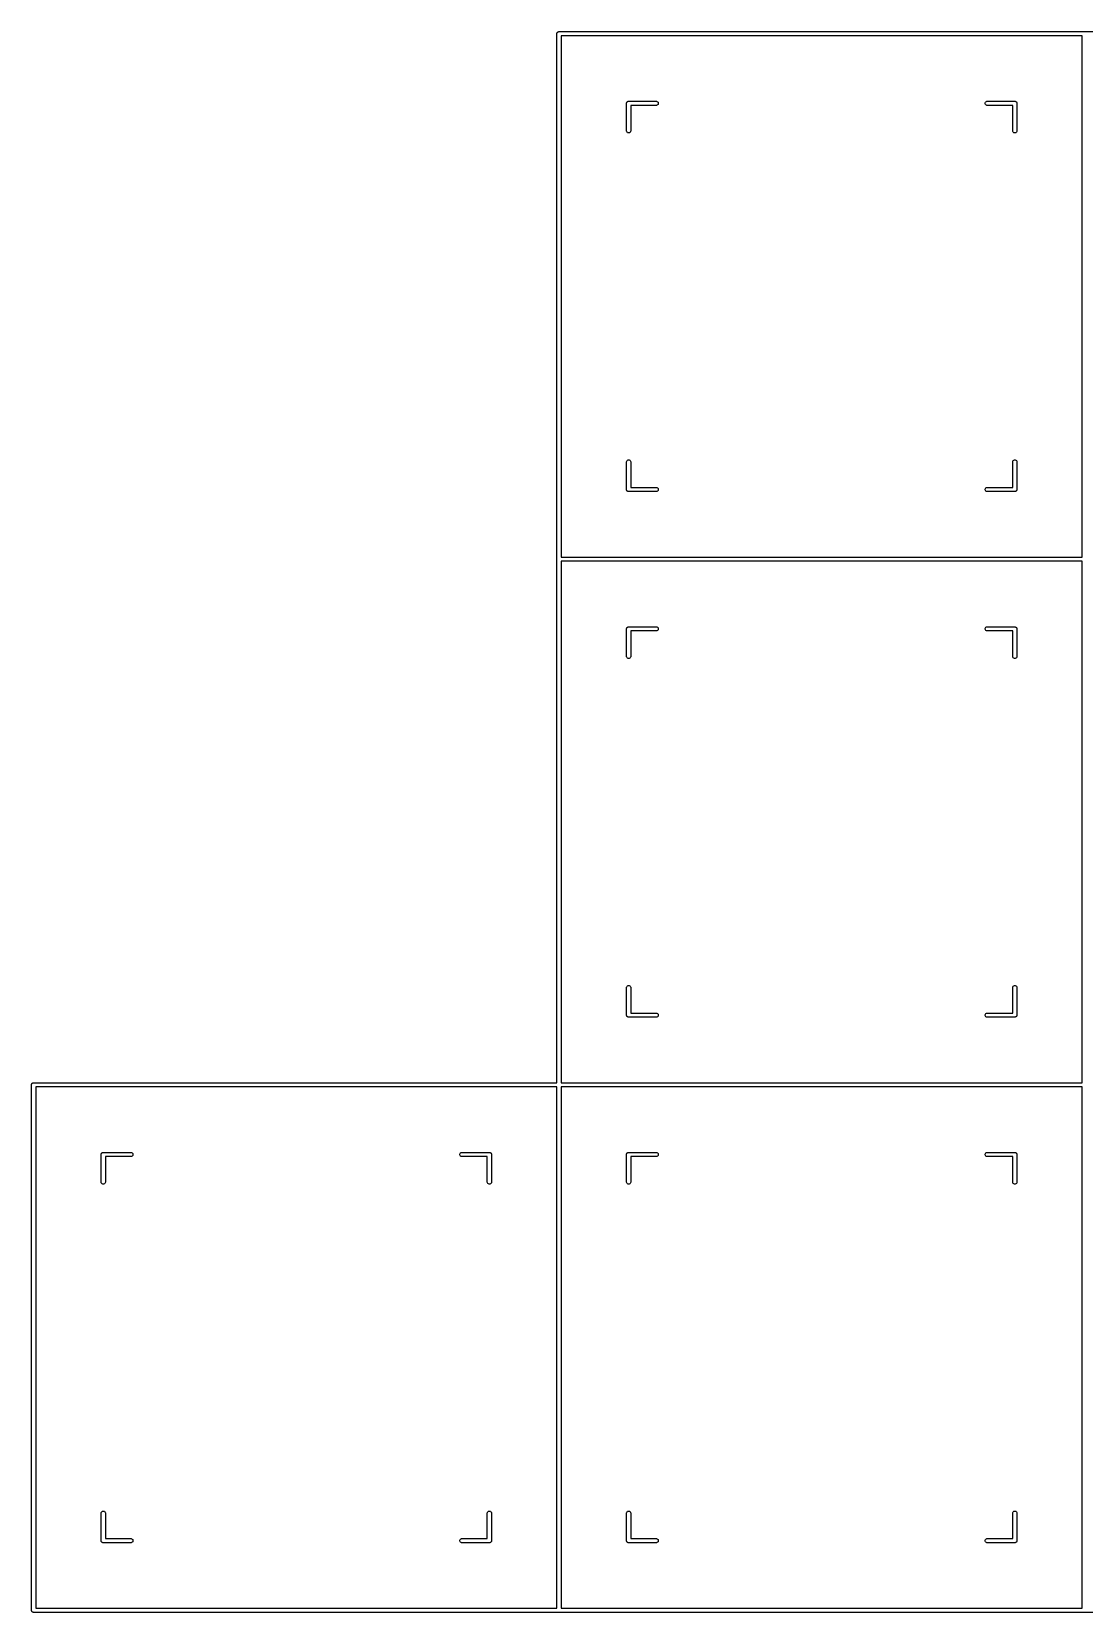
# Model space of a CAD drawing. Extents: x 143 to 352, y -200 to -124.
# Drawn here: x 142.8 to 181, y -181.1 to -123.8 of the extents above; entities that cross this region are included whole.
import ezdxf

# ---------------------------------------------------------------- set-up
doc = ezdxf.new("R2010")
doc.units = 0
doc.header["$MEASUREMENT"] = 0
doc.layers.add('BLACK', color=7, linetype='CONTINUOUS')

msp = doc.modelspace()

# ---------------------------------------------------------------- linework, layer by layer
at = {"layer": 'BLACK', "linetype": 'CONTINUOUS'}
for p, q in [((161.872, -123.772), (161.876, -123.767)), ((161.876, -123.767), (161.882, -123.763)), ((161.882, -123.763), (161.887, -123.759)), ((161.887, -123.759), (161.893, -123.757)), ((161.893, -123.757), (161.899, -123.753)), ((161.899, -123.753), (161.906, -123.752)), ((161.906, -123.752), (161.912, -123.75)), ((161.912, -123.75), (161.918, -123.75)), ((161.918, -123.75), (161.918, -123.75)), ((161.918, -123.75), (352.432, -123.75)), ((161.85, -123.812), (161.852, -123.806)), ((161.85, -123.818), (161.85, -123.812)), ((161.85, -142.882), (161.85, -123.818)), ((161.852, -123.806), (161.853, -123.799)), ((161.853, -123.799), (161.857, -123.793)), ((161.857, -123.793), (161.859, -123.787)), ((161.859, -123.787), (161.863, -123.782)), ((161.863, -123.782), (161.867, -123.776)), ((161.867, -123.776), (161.872, -123.772)), ((162, -123.9), (162, -142.8)), ((180.9, -123.9), (162, -123.9)), ((180.9, -142.8), (180.9, -123.9)), ((164.375, -126.337), (164.377, -126.331)), ((164.375, -126.343), (164.375, -126.337)), ((164.375, -127.357), (164.375, -126.343)), ((164.377, -126.331), (164.378, -126.324)), ((164.378, -126.324), (164.382, -126.318)), ((164.382, -126.318), (164.384, -126.312)), ((164.384, -126.312), (164.388, -126.307)), ((164.388, -126.307), (164.392, -126.301)), ((164.392, -126.301), (164.397, -126.297)), ((164.397, -126.297), (164.401, -126.292)), ((164.401, -126.292), (164.407, -126.288)), ((164.407, -126.288), (164.412, -126.284)), ((164.412, -126.284), (164.418, -126.282)), ((164.418, -126.282), (164.424, -126.278)), ((164.424, -126.278), (164.431, -126.277)), ((164.431, -126.277), (164.437, -126.275)), ((164.437, -126.275), (164.443, -126.275)), ((164.443, -126.275), (164.443, -126.275)), ((164.443, -126.275), (165.457, -126.275)), ((165.457, -126.425), (164.525, -126.425)), ((164.525, -126.425), (164.525, -127.357)), ((165.457, -126.275), (165.476, -126.278)), ((165.476, -126.422), (165.457, -126.425)), ((165.476, -126.278), (165.499, -126.292)), ((165.499, -126.408), (165.476, -126.422)), ((165.499, -126.292), (165.516, -126.312)), ((165.516, -126.388), (165.499, -126.408)), ((165.516, -126.312), (165.525, -126.337)), ((165.525, -126.363), (165.516, -126.388)), ((165.525, -126.337), (165.525, -126.363)), ((177.375, -126.337), (177.384, -126.312)), ((177.375, -126.363), (177.375, -126.337)), ((177.384, -126.388), (177.375, -126.363)), ((177.384, -126.312), (177.401, -126.292)), ((177.401, -126.408), (177.384, -126.388)), ((177.401, -126.292), (177.424, -126.278)), ((177.424, -126.422), (177.401, -126.408)), ((177.424, -126.278), (177.443, -126.275)), ((177.443, -126.425), (177.424, -126.422)), ((177.443, -126.275), (178.457, -126.275)), ((178.375, -126.425), (177.443, -126.425)), ((178.375, -127.357), (178.375, -126.425)), ((178.457, -126.275), (178.463, -126.275)), ((178.457, -126.275), (178.457, -126.275)), ((178.463, -126.275), (178.469, -126.277)), ((178.469, -126.277), (178.476, -126.278)), ((178.476, -126.278), (178.482, -126.282)), ((178.482, -126.282), (178.488, -126.284)), ((178.488, -126.284), (178.493, -126.288)), ((178.493, -126.288), (178.499, -126.292)), ((178.499, -126.292), (178.503, -126.297)), ((178.503, -126.297), (178.508, -126.301)), ((178.508, -126.301), (178.512, -126.307)), ((178.512, -126.307), (178.516, -126.312)), ((178.516, -126.312), (178.518, -126.318)), ((178.518, -126.318), (178.522, -126.324)), ((178.522, -126.324), (178.523, -126.331)), ((178.523, -126.331), (178.525, -126.337)), ((178.525, -126.337), (178.525, -126.343)), ((178.525, -126.343), (178.525, -126.343)), ((178.525, -126.343), (178.525, -127.357)), ((164.378, -127.376), (164.375, -127.357)), ((164.392, -127.399), (164.378, -127.376)), ((164.412, -127.416), (164.392, -127.399)), ((164.437, -127.425), (164.412, -127.416)), ((164.463, -127.425), (164.437, -127.425)), ((164.488, -127.416), (164.463, -127.425)), ((164.508, -127.399), (164.488, -127.416)), ((164.522, -127.376), (164.508, -127.399)), ((164.525, -127.357), (164.522, -127.376)), ((178.378, -127.376), (178.375, -127.357)), ((178.392, -127.399), (178.378, -127.376)), ((178.412, -127.416), (178.392, -127.399)), ((178.437, -127.425), (178.412, -127.416)), ((178.463, -127.425), (178.437, -127.425)), ((178.488, -127.416), (178.463, -127.425)), ((178.508, -127.399), (178.488, -127.416)), ((178.522, -127.376), (178.508, -127.399)), ((178.525, -127.357), (178.522, -127.376)), ((164.375, -139.343), (164.378, -139.324)), ((164.375, -140.337), (164.375, -139.343)), ((164.378, -139.324), (164.392, -139.301)), ((164.392, -139.301), (164.412, -139.284)), ((164.412, -139.284), (164.437, -139.275)), ((164.437, -139.275), (164.463, -139.275)), ((164.463, -139.275), (164.488, -139.284)), ((164.488, -139.284), (164.508, -139.301)), ((164.508, -139.301), (164.522, -139.324)), ((164.522, -139.324), (164.525, -139.343)), ((164.525, -139.343), (164.525, -140.275)), ((178.375, -139.343), (178.378, -139.324)), ((178.375, -140.275), (178.375, -139.343)), ((178.378, -139.324), (178.392, -139.301)), ((178.392, -139.301), (178.412, -139.284)), ((178.412, -139.284), (178.437, -139.275)), ((178.437, -139.275), (178.463, -139.275)), ((178.463, -139.275), (178.488, -139.284)), ((178.488, -139.284), (178.508, -139.301)), ((178.508, -139.301), (178.522, -139.324)), ((178.522, -139.324), (178.525, -139.343)), ((178.525, -139.343), (178.525, -140.357)), ((164.375, -140.363), (164.375, -140.337)), ((164.377, -140.369), (164.375, -140.363)), ((164.378, -140.376), (164.377, -140.369)), ((164.382, -140.382), (164.378, -140.376)), ((164.384, -140.388), (164.382, -140.382)), ((164.525, -140.275), (165.457, -140.275)), ((165.457, -140.275), (165.476, -140.278)), ((165.476, -140.278), (165.499, -140.292)), ((165.499, -140.292), (165.516, -140.312)), ((165.516, -140.312), (165.525, -140.337)), ((165.525, -140.363), (165.516, -140.388)), ((165.525, -140.337), (165.525, -140.363)), ((177.375, -140.337), (177.384, -140.312)), ((177.375, -140.363), (177.375, -140.337)), ((177.384, -140.388), (177.375, -140.363)), ((177.384, -140.312), (177.401, -140.292)), ((177.401, -140.292), (177.424, -140.278)), ((177.424, -140.278), (177.443, -140.275)), ((177.443, -140.275), (178.375, -140.275)), ((178.518, -140.382), (178.516, -140.388)), ((178.522, -140.376), (178.518, -140.382)), ((178.523, -140.369), (178.522, -140.376)), ((178.525, -140.363), (178.523, -140.369)), ((178.525, -140.357), (178.525, -140.357)), ((178.525, -140.357), (178.525, -140.363)), ((164.388, -140.393), (164.384, -140.388)), ((164.392, -140.399), (164.388, -140.393)), ((164.397, -140.403), (164.392, -140.399)), ((164.401, -140.408), (164.397, -140.403)), ((164.407, -140.412), (164.401, -140.408)), ((164.412, -140.416), (164.407, -140.412)), ((164.418, -140.418), (164.412, -140.416)), ((164.424, -140.422), (164.418, -140.418)), ((164.431, -140.423), (164.424, -140.422)), ((164.437, -140.425), (164.431, -140.423)), ((164.443, -140.425), (164.437, -140.425)), ((165.457, -140.425), (164.443, -140.425)), ((164.443, -140.425), (164.443, -140.425)), ((165.476, -140.422), (165.457, -140.425)), ((165.499, -140.408), (165.476, -140.422)), ((165.516, -140.388), (165.499, -140.408)), ((177.401, -140.408), (177.384, -140.388)), ((177.424, -140.422), (177.401, -140.408)), ((177.443, -140.425), (177.424, -140.422)), ((178.457, -140.425), (177.443, -140.425)), ((178.463, -140.425), (178.457, -140.425)), ((178.457, -140.425), (178.457, -140.425)), ((178.469, -140.423), (178.463, -140.425)), ((178.476, -140.422), (178.469, -140.423)), ((178.482, -140.418), (178.476, -140.422)), ((178.488, -140.416), (178.482, -140.418)), ((178.493, -140.412), (178.488, -140.416)), ((178.499, -140.408), (178.493, -140.412)), ((178.503, -140.403), (178.499, -140.408)), ((178.508, -140.399), (178.503, -140.403)), ((178.512, -140.393), (178.508, -140.399)), ((178.516, -140.388), (178.512, -140.393)), ((161.85, -161.85), (161.85, -142.882)), ((161.85, -142.882), (161.85, -142.882)), ((162, -142.8), (180.9, -142.8)), ((162, -142.95), (162, -161.85)), ((180.9, -142.95), (162, -142.95)), ((180.9, -161.85), (180.9, -142.95)), ((164.375, -145.387), (164.377, -145.381)), ((164.375, -145.393), (164.375, -145.387)), ((164.375, -146.407), (164.375, -145.393)), ((164.377, -145.381), (164.378, -145.374)), ((164.378, -145.374), (164.382, -145.368)), ((164.382, -145.368), (164.384, -145.362)), ((164.384, -145.362), (164.388, -145.357)), ((164.388, -145.357), (164.392, -145.351)), ((164.392, -145.351), (164.397, -145.347)), ((164.397, -145.347), (164.401, -145.342)), ((164.401, -145.342), (164.407, -145.338)), ((164.407, -145.338), (164.412, -145.334)), ((164.412, -145.334), (164.418, -145.332)), ((164.418, -145.332), (164.424, -145.328)), ((164.424, -145.328), (164.431, -145.327)), ((164.431, -145.327), (164.437, -145.325)), ((164.437, -145.325), (164.443, -145.325)), ((164.443, -145.325), (164.443, -145.325)), ((164.443, -145.325), (165.457, -145.325)), ((165.457, -145.475), (164.525, -145.475)), ((164.525, -145.475), (164.525, -146.407)), ((165.457, -145.325), (165.476, -145.328)), ((165.476, -145.472), (165.457, -145.475)), ((165.476, -145.328), (165.499, -145.342)), ((165.499, -145.458), (165.476, -145.472)), ((165.499, -145.342), (165.516, -145.362)), ((165.516, -145.438), (165.499, -145.458)), ((165.516, -145.362), (165.525, -145.387)), ((165.525, -145.413), (165.516, -145.438)), ((165.525, -145.387), (165.525, -145.413)), ((177.375, -145.387), (177.384, -145.362)), ((177.375, -145.413), (177.375, -145.387)), ((177.384, -145.438), (177.375, -145.413)), ((177.384, -145.362), (177.401, -145.342)), ((177.401, -145.458), (177.384, -145.438)), ((177.401, -145.342), (177.424, -145.328)), ((177.424, -145.472), (177.401, -145.458)), ((177.424, -145.328), (177.443, -145.325)), ((177.443, -145.475), (177.424, -145.472)), ((177.443, -145.325), (178.457, -145.325)), ((178.375, -145.475), (177.443, -145.475)), ((178.375, -146.407), (178.375, -145.475)), ((178.457, -145.325), (178.463, -145.325)), ((178.457, -145.325), (178.457, -145.325)), ((178.463, -145.325), (178.469, -145.327)), ((178.469, -145.327), (178.476, -145.328)), ((178.476, -145.328), (178.482, -145.332)), ((178.482, -145.332), (178.488, -145.334)), ((178.488, -145.334), (178.493, -145.338)), ((178.493, -145.338), (178.499, -145.342)), ((178.499, -145.342), (178.503, -145.347)), ((178.503, -145.347), (178.508, -145.351)), ((178.508, -145.351), (178.512, -145.357)), ((178.512, -145.357), (178.516, -145.362)), ((178.516, -145.362), (178.518, -145.368)), ((178.518, -145.368), (178.522, -145.374)), ((178.522, -145.374), (178.523, -145.381)), ((178.523, -145.381), (178.525, -145.387)), ((178.525, -145.387), (178.525, -145.393)), ((178.525, -145.393), (178.525, -145.393)), ((178.525, -145.393), (178.525, -146.407)), ((164.378, -146.426), (164.375, -146.407)), ((164.392, -146.449), (164.378, -146.426)), ((164.412, -146.466), (164.392, -146.449)), ((164.437, -146.475), (164.412, -146.466)), ((164.463, -146.475), (164.437, -146.475)), ((164.488, -146.466), (164.463, -146.475)), ((164.508, -146.449), (164.488, -146.466)), ((164.522, -146.426), (164.508, -146.449)), ((164.525, -146.407), (164.522, -146.426)), ((178.378, -146.426), (178.375, -146.407)), ((178.392, -146.449), (178.378, -146.426)), ((178.412, -146.466), (178.392, -146.449)), ((178.437, -146.475), (178.412, -146.466)), ((178.463, -146.475), (178.437, -146.475)), ((178.488, -146.466), (178.463, -146.475)), ((178.508, -146.449), (178.488, -146.466)), ((178.522, -146.426), (178.508, -146.449)), ((178.525, -146.407), (178.522, -146.426)), ((164.375, -158.393), (164.378, -158.374)), ((164.375, -159.387), (164.375, -158.393)), ((164.378, -158.374), (164.392, -158.351)), ((164.392, -158.351), (164.412, -158.334)), ((164.412, -158.334), (164.437, -158.325)), ((164.437, -158.325), (164.463, -158.325)), ((164.463, -158.325), (164.488, -158.334)), ((164.488, -158.334), (164.508, -158.351)), ((164.508, -158.351), (164.522, -158.374)), ((164.522, -158.374), (164.525, -158.393)), ((164.525, -158.393), (164.525, -159.325)), ((178.375, -158.393), (178.378, -158.374)), ((178.375, -159.325), (178.375, -158.393)), ((178.378, -158.374), (178.392, -158.351)), ((178.392, -158.351), (178.412, -158.334)), ((178.412, -158.334), (178.437, -158.325)), ((178.437, -158.325), (178.463, -158.325)), ((178.463, -158.325), (178.488, -158.334)), ((178.488, -158.334), (178.508, -158.351)), ((178.508, -158.351), (178.522, -158.374)), ((178.522, -158.374), (178.525, -158.393)), ((178.525, -158.393), (178.525, -159.407)), ((164.375, -159.413), (164.375, -159.387)), ((164.377, -159.419), (164.375, -159.413)), ((164.378, -159.426), (164.377, -159.419)), ((164.382, -159.432), (164.378, -159.426)), ((164.384, -159.438), (164.382, -159.432)), ((164.388, -159.443), (164.384, -159.438)), ((164.392, -159.449), (164.388, -159.443)), ((164.397, -159.453), (164.392, -159.449)), ((164.401, -159.458), (164.397, -159.453)), ((164.407, -159.462), (164.401, -159.458)), ((164.412, -159.466), (164.407, -159.462)), ((164.418, -159.468), (164.412, -159.466)), ((164.424, -159.472), (164.418, -159.468)), ((164.431, -159.473), (164.424, -159.472)), ((164.437, -159.475), (164.431, -159.473)), ((164.443, -159.475), (164.437, -159.475)), ((165.457, -159.475), (164.443, -159.475)), ((164.443, -159.475), (164.443, -159.475)), ((164.525, -159.325), (165.457, -159.325)), ((165.457, -159.325), (165.476, -159.328)), ((165.476, -159.472), (165.457, -159.475)), ((165.476, -159.328), (165.499, -159.342)), ((165.499, -159.458), (165.476, -159.472)), ((165.499, -159.342), (165.516, -159.362)), ((165.516, -159.438), (165.499, -159.458)), ((165.516, -159.362), (165.525, -159.387)), ((165.525, -159.413), (165.516, -159.438)), ((165.525, -159.387), (165.525, -159.413)), ((177.375, -159.387), (177.384, -159.362)), ((177.375, -159.413), (177.375, -159.387)), ((177.384, -159.438), (177.375, -159.413)), ((177.384, -159.362), (177.401, -159.342)), ((177.401, -159.458), (177.384, -159.438)), ((177.401, -159.342), (177.424, -159.328)), ((177.424, -159.472), (177.401, -159.458)), ((177.424, -159.328), (177.443, -159.325)), ((177.443, -159.475), (177.424, -159.472)), ((177.443, -159.325), (178.375, -159.325)), ((178.457, -159.475), (177.443, -159.475)), ((178.463, -159.475), (178.457, -159.475)), ((178.457, -159.475), (178.457, -159.475)), ((178.469, -159.473), (178.463, -159.475)), ((178.476, -159.472), (178.469, -159.473)), ((178.482, -159.468), (178.476, -159.472)), ((178.488, -159.466), (178.482, -159.468)), ((178.493, -159.462), (178.488, -159.466)), ((178.499, -159.458), (178.493, -159.462)), ((178.503, -159.453), (178.499, -159.458)), ((178.508, -159.449), (178.503, -159.453)), ((178.512, -159.443), (178.508, -159.449)), ((178.516, -159.438), (178.512, -159.443)), ((178.518, -159.432), (178.516, -159.438)), ((178.522, -159.426), (178.518, -159.432)), ((178.523, -159.419), (178.522, -159.426)), ((178.525, -159.413), (178.523, -159.419)), ((178.525, -159.407), (178.525, -159.407)), ((178.525, -159.407), (178.525, -159.413)), ((142.8, -161.912), (142.802, -161.906)), ((142.8, -161.918), (142.8, -161.912)), ((142.8, -180.982), (142.8, -161.918)), ((142.802, -161.906), (142.803, -161.899)), ((142.803, -161.899), (142.807, -161.893)), ((142.807, -161.893), (142.809, -161.887)), ((142.809, -161.887), (142.813, -161.882)), ((142.813, -161.882), (142.817, -161.876)), ((142.817, -161.876), (142.822, -161.872)), ((142.822, -161.872), (142.826, -161.867)), ((142.826, -161.867), (142.832, -161.863)), ((142.832, -161.863), (142.837, -161.859)), ((142.837, -161.859), (142.843, -161.857)), ((142.843, -161.857), (142.849, -161.853)), ((142.849, -161.853), (142.856, -161.852)), ((142.856, -161.852), (142.862, -161.85)), ((142.862, -161.85), (142.868, -161.85)), ((142.868, -161.85), (142.868, -161.85)), ((142.868, -161.85), (161.85, -161.85)), ((142.95, -162), (142.95, -180.9)), ((161.85, -162), (142.95, -162)), ((161.85, -180.9), (161.85, -162)), ((162, -161.85), (180.9, -161.85)), ((162, -162), (162, -180.9)), ((180.9, -162), (162, -162)), ((180.9, -180.9), (180.9, -162)), ((145.325, -164.437), (145.327, -164.431)), ((145.325, -164.443), (145.325, -164.437)), ((145.325, -165.457), (145.325, -164.443)), ((145.327, -164.431), (145.328, -164.424)), ((145.328, -164.424), (145.332, -164.418)), ((145.332, -164.418), (145.334, -164.412)), ((145.334, -164.412), (145.338, -164.407)), ((145.338, -164.407), (145.342, -164.401)), ((145.342, -164.401), (145.347, -164.397)), ((145.347, -164.397), (145.351, -164.392)), ((145.351, -164.392), (145.357, -164.388)), ((145.357, -164.388), (145.362, -164.384)), ((145.362, -164.384), (145.368, -164.382)), ((145.368, -164.382), (145.374, -164.378)), ((145.374, -164.378), (145.381, -164.377)), ((145.381, -164.377), (145.387, -164.375)), ((145.387, -164.375), (145.393, -164.375)), ((145.393, -164.375), (145.393, -164.375)), ((145.393, -164.375), (146.407, -164.375)), ((146.407, -164.375), (146.426, -164.378)), ((146.426, -164.378), (146.449, -164.392)), ((146.449, -164.392), (146.466, -164.412)), ((146.466, -164.412), (146.475, -164.437)), ((146.475, -164.437), (146.475, -164.463)), ((158.325, -164.437), (158.334, -164.412)), ((158.325, -164.463), (158.325, -164.437)), ((158.334, -164.412), (158.351, -164.392)), ((158.351, -164.392), (158.374, -164.378)), ((158.374, -164.378), (158.393, -164.375)), ((158.393, -164.375), (159.407, -164.375)), ((159.407, -164.375), (159.413, -164.375)), ((159.407, -164.375), (159.407, -164.375)), ((159.413, -164.375), (159.419, -164.377)), ((159.419, -164.377), (159.426, -164.378)), ((159.426, -164.378), (159.432, -164.382)), ((159.432, -164.382), (159.438, -164.384)), ((159.438, -164.384), (159.443, -164.388)), ((159.443, -164.388), (159.449, -164.392)), ((159.449, -164.392), (159.453, -164.397)), ((159.453, -164.397), (159.458, -164.401)), ((159.458, -164.401), (159.462, -164.407)), ((159.462, -164.407), (159.466, -164.412)), ((159.466, -164.412), (159.468, -164.418)), ((159.468, -164.418), (159.472, -164.424)), ((159.472, -164.424), (159.473, -164.431)), ((159.473, -164.431), (159.475, -164.437)), ((159.475, -164.437), (159.475, -164.443)), ((159.475, -164.443), (159.475, -164.443)), ((159.475, -164.443), (159.475, -165.457)), ((164.375, -164.437), (164.377, -164.431)), ((164.375, -164.443), (164.375, -164.437)), ((164.375, -165.457), (164.375, -164.443)), ((164.377, -164.431), (164.378, -164.424)), ((164.378, -164.424), (164.382, -164.418)), ((164.382, -164.418), (164.384, -164.412)), ((164.384, -164.412), (164.388, -164.407)), ((164.388, -164.407), (164.392, -164.401)), ((164.392, -164.401), (164.397, -164.397)), ((164.397, -164.397), (164.401, -164.392)), ((164.401, -164.392), (164.407, -164.388)), ((164.407, -164.388), (164.412, -164.384)), ((164.412, -164.384), (164.418, -164.382)), ((164.418, -164.382), (164.424, -164.378)), ((164.424, -164.378), (164.431, -164.377)), ((164.431, -164.377), (164.437, -164.375)), ((164.437, -164.375), (164.443, -164.375)), ((164.443, -164.375), (164.443, -164.375)), ((164.443, -164.375), (165.457, -164.375)), ((165.457, -164.375), (165.476, -164.378)), ((165.476, -164.378), (165.499, -164.392)), ((165.499, -164.392), (165.516, -164.412)), ((165.516, -164.412), (165.525, -164.437)), ((165.525, -164.437), (165.525, -164.463)), ((177.375, -164.437), (177.384, -164.412)), ((177.375, -164.463), (177.375, -164.437)), ((177.384, -164.412), (177.401, -164.392)), ((177.401, -164.392), (177.424, -164.378)), ((177.424, -164.378), (177.443, -164.375)), ((177.443, -164.375), (178.457, -164.375)), ((178.457, -164.375), (178.463, -164.375)), ((178.457, -164.375), (178.457, -164.375)), ((178.463, -164.375), (178.469, -164.377)), ((178.469, -164.377), (178.476, -164.378)), ((178.476, -164.378), (178.482, -164.382)), ((178.482, -164.382), (178.488, -164.384)), ((178.488, -164.384), (178.493, -164.388)), ((178.493, -164.388), (178.499, -164.392)), ((178.499, -164.392), (178.503, -164.397)), ((178.503, -164.397), (178.508, -164.401)), ((178.508, -164.401), (178.512, -164.407)), ((178.512, -164.407), (178.516, -164.412)), ((178.516, -164.412), (178.518, -164.418)), ((178.518, -164.418), (178.522, -164.424)), ((178.522, -164.424), (178.523, -164.431)), ((178.523, -164.431), (178.525, -164.437)), ((178.525, -164.437), (178.525, -164.443)), ((178.525, -164.443), (178.525, -164.443)), ((178.525, -164.443), (178.525, -165.457)), ((146.407, -164.525), (145.475, -164.525)), ((145.475, -164.525), (145.475, -165.457)), ((146.426, -164.522), (146.407, -164.525)), ((146.449, -164.508), (146.426, -164.522)), ((146.466, -164.488), (146.449, -164.508)), ((146.475, -164.463), (146.466, -164.488)), ((158.334, -164.488), (158.325, -164.463)), ((158.351, -164.508), (158.334, -164.488)), ((158.374, -164.522), (158.351, -164.508)), ((158.393, -164.525), (158.374, -164.522)), ((159.325, -164.525), (158.393, -164.525)), ((159.325, -165.457), (159.325, -164.525)), ((165.457, -164.525), (164.525, -164.525)), ((164.525, -164.525), (164.525, -165.457)), ((165.476, -164.522), (165.457, -164.525)), ((165.499, -164.508), (165.476, -164.522)), ((165.516, -164.488), (165.499, -164.508)), ((165.525, -164.463), (165.516, -164.488)), ((177.384, -164.488), (177.375, -164.463)), ((177.401, -164.508), (177.384, -164.488)), ((177.424, -164.522), (177.401, -164.508)), ((177.443, -164.525), (177.424, -164.522)), ((178.375, -164.525), (177.443, -164.525)), ((178.375, -165.457), (178.375, -164.525)), ((145.328, -165.476), (145.325, -165.457)), ((145.342, -165.499), (145.328, -165.476)), ((145.362, -165.516), (145.342, -165.499)), ((145.387, -165.525), (145.362, -165.516)), ((145.413, -165.525), (145.387, -165.525)), ((145.438, -165.516), (145.413, -165.525)), ((145.458, -165.499), (145.438, -165.516)), ((145.472, -165.476), (145.458, -165.499)), ((145.475, -165.457), (145.472, -165.476)), ((159.328, -165.476), (159.325, -165.457)), ((159.342, -165.499), (159.328, -165.476)), ((159.362, -165.516), (159.342, -165.499)), ((159.387, -165.525), (159.362, -165.516)), ((159.413, -165.525), (159.387, -165.525)), ((159.438, -165.516), (159.413, -165.525)), ((159.458, -165.499), (159.438, -165.516)), ((159.472, -165.476), (159.458, -165.499)), ((159.475, -165.457), (159.472, -165.476)), ((164.378, -165.476), (164.375, -165.457)), ((164.392, -165.499), (164.378, -165.476)), ((164.412, -165.516), (164.392, -165.499)), ((164.437, -165.525), (164.412, -165.516)), ((164.463, -165.525), (164.437, -165.525)), ((164.488, -165.516), (164.463, -165.525)), ((164.508, -165.499), (164.488, -165.516)), ((164.522, -165.476), (164.508, -165.499)), ((164.525, -165.457), (164.522, -165.476)), ((178.378, -165.476), (178.375, -165.457)), ((178.392, -165.499), (178.378, -165.476)), ((178.412, -165.516), (178.392, -165.499)), ((178.437, -165.525), (178.412, -165.516)), ((178.463, -165.525), (178.437, -165.525)), ((178.488, -165.516), (178.463, -165.525)), ((178.508, -165.499), (178.488, -165.516)), ((178.522, -165.476), (178.508, -165.499)), ((178.525, -165.457), (178.522, -165.476)), ((145.325, -177.443), (145.328, -177.424)), ((145.325, -178.437), (145.325, -177.443)), ((145.328, -177.424), (145.342, -177.401)), ((145.342, -177.401), (145.362, -177.384)), ((145.362, -177.384), (145.387, -177.375)), ((145.387, -177.375), (145.413, -177.375)), ((145.413, -177.375), (145.438, -177.384)), ((145.438, -177.384), (145.458, -177.401)), ((145.458, -177.401), (145.472, -177.424)), ((145.472, -177.424), (145.475, -177.443)), ((145.475, -177.443), (145.475, -178.375)), ((159.325, -177.443), (159.328, -177.424)), ((159.325, -178.375), (159.325, -177.443)), ((159.328, -177.424), (159.342, -177.401)), ((159.342, -177.401), (159.362, -177.384)), ((159.362, -177.384), (159.387, -177.375)), ((159.387, -177.375), (159.413, -177.375)), ((159.413, -177.375), (159.438, -177.384)), ((159.438, -177.384), (159.458, -177.401)), ((159.458, -177.401), (159.472, -177.424)), ((159.472, -177.424), (159.475, -177.443)), ((159.475, -177.443), (159.475, -178.457)), ((164.375, -177.443), (164.378, -177.424)), ((164.375, -178.437), (164.375, -177.443)), ((164.378, -177.424), (164.392, -177.401)), ((164.392, -177.401), (164.412, -177.384)), ((164.412, -177.384), (164.437, -177.375)), ((164.437, -177.375), (164.463, -177.375)), ((164.463, -177.375), (164.488, -177.384)), ((164.488, -177.384), (164.508, -177.401)), ((164.508, -177.401), (164.522, -177.424)), ((164.522, -177.424), (164.525, -177.443)), ((164.525, -177.443), (164.525, -178.375)), ((178.375, -177.443), (178.378, -177.424)), ((178.375, -178.375), (178.375, -177.443)), ((178.378, -177.424), (178.392, -177.401)), ((178.392, -177.401), (178.412, -177.384)), ((178.412, -177.384), (178.437, -177.375)), ((178.437, -177.375), (178.463, -177.375)), ((178.463, -177.375), (178.488, -177.384)), ((178.488, -177.384), (178.508, -177.401)), ((178.508, -177.401), (178.522, -177.424)), ((178.522, -177.424), (178.525, -177.443)), ((178.525, -177.443), (178.525, -178.457)), ((145.325, -178.463), (145.325, -178.437)), ((145.327, -178.469), (145.325, -178.463)), ((145.328, -178.476), (145.327, -178.469)), ((145.332, -178.482), (145.328, -178.476)), ((145.334, -178.488), (145.332, -178.482)), ((145.338, -178.493), (145.334, -178.488)), ((145.342, -178.499), (145.338, -178.493)), ((145.347, -178.503), (145.342, -178.499)), ((145.351, -178.508), (145.347, -178.503)), ((145.357, -178.512), (145.351, -178.508)), ((145.362, -178.516), (145.357, -178.512)), ((145.368, -178.518), (145.362, -178.516)), ((145.374, -178.522), (145.368, -178.518)), ((145.381, -178.523), (145.374, -178.522)), ((145.387, -178.525), (145.381, -178.523)), ((145.393, -178.525), (145.387, -178.525)), ((146.407, -178.525), (145.393, -178.525)), ((145.393, -178.525), (145.393, -178.525)), ((145.475, -178.375), (146.407, -178.375)), ((146.407, -178.375), (146.426, -178.378)), ((146.426, -178.522), (146.407, -178.525)), ((146.426, -178.378), (146.449, -178.392)), ((146.449, -178.508), (146.426, -178.522)), ((146.449, -178.392), (146.466, -178.412)), ((146.466, -178.488), (146.449, -178.508)), ((146.466, -178.412), (146.475, -178.437)), ((146.475, -178.463), (146.466, -178.488)), ((146.475, -178.437), (146.475, -178.463)), ((158.325, -178.437), (158.334, -178.412)), ((158.325, -178.463), (158.325, -178.437)), ((158.334, -178.488), (158.325, -178.463)), ((158.334, -178.412), (158.351, -178.392)), ((158.351, -178.508), (158.334, -178.488)), ((158.351, -178.392), (158.374, -178.378)), ((158.374, -178.522), (158.351, -178.508)), ((158.374, -178.378), (158.393, -178.375)), ((158.393, -178.525), (158.374, -178.522)), ((158.393, -178.375), (159.325, -178.375)), ((159.407, -178.525), (158.393, -178.525)), ((159.413, -178.525), (159.407, -178.525)), ((159.407, -178.525), (159.407, -178.525)), ((159.419, -178.523), (159.413, -178.525)), ((159.426, -178.522), (159.419, -178.523)), ((159.432, -178.518), (159.426, -178.522)), ((159.438, -178.516), (159.432, -178.518)), ((159.443, -178.512), (159.438, -178.516)), ((159.449, -178.508), (159.443, -178.512)), ((159.453, -178.503), (159.449, -178.508)), ((159.458, -178.499), (159.453, -178.503)), ((159.462, -178.493), (159.458, -178.499)), ((159.466, -178.488), (159.462, -178.493)), ((159.468, -178.482), (159.466, -178.488)), ((159.472, -178.476), (159.468, -178.482)), ((159.473, -178.469), (159.472, -178.476)), ((159.475, -178.463), (159.473, -178.469)), ((159.475, -178.457), (159.475, -178.457)), ((159.475, -178.457), (159.475, -178.463)), ((164.375, -178.463), (164.375, -178.437)), ((164.377, -178.469), (164.375, -178.463)), ((164.378, -178.476), (164.377, -178.469)), ((164.382, -178.482), (164.378, -178.476)), ((164.384, -178.488), (164.382, -178.482)), ((164.388, -178.493), (164.384, -178.488)), ((164.392, -178.499), (164.388, -178.493)), ((164.397, -178.503), (164.392, -178.499)), ((164.401, -178.508), (164.397, -178.503)), ((164.407, -178.512), (164.401, -178.508)), ((164.412, -178.516), (164.407, -178.512)), ((164.418, -178.518), (164.412, -178.516)), ((164.424, -178.522), (164.418, -178.518)), ((164.431, -178.523), (164.424, -178.522)), ((164.437, -178.525), (164.431, -178.523)), ((164.443, -178.525), (164.437, -178.525)), ((165.457, -178.525), (164.443, -178.525)), ((164.443, -178.525), (164.443, -178.525)), ((164.525, -178.375), (165.457, -178.375)), ((165.457, -178.375), (165.476, -178.378)), ((165.476, -178.522), (165.457, -178.525)), ((165.476, -178.378), (165.499, -178.392)), ((165.499, -178.508), (165.476, -178.522)), ((165.499, -178.392), (165.516, -178.412)), ((165.516, -178.488), (165.499, -178.508)), ((165.516, -178.412), (165.525, -178.437)), ((165.525, -178.463), (165.516, -178.488)), ((165.525, -178.437), (165.525, -178.463)), ((177.375, -178.437), (177.384, -178.412)), ((177.375, -178.463), (177.375, -178.437)), ((177.384, -178.488), (177.375, -178.463)), ((177.384, -178.412), (177.401, -178.392)), ((177.401, -178.508), (177.384, -178.488)), ((177.401, -178.392), (177.424, -178.378)), ((177.424, -178.522), (177.401, -178.508)), ((177.424, -178.378), (177.443, -178.375)), ((177.443, -178.525), (177.424, -178.522)), ((177.443, -178.375), (178.375, -178.375)), ((178.457, -178.525), (177.443, -178.525)), ((178.463, -178.525), (178.457, -178.525)), ((178.457, -178.525), (178.457, -178.525)), ((178.469, -178.523), (178.463, -178.525)), ((178.476, -178.522), (178.469, -178.523)), ((178.482, -178.518), (178.476, -178.522)), ((178.488, -178.516), (178.482, -178.518)), ((178.493, -178.512), (178.488, -178.516)), ((178.499, -178.508), (178.493, -178.512)), ((178.503, -178.503), (178.499, -178.508)), ((178.508, -178.499), (178.503, -178.503)), ((178.512, -178.493), (178.508, -178.499)), ((178.516, -178.488), (178.512, -178.493)), ((178.518, -178.482), (178.516, -178.488)), ((178.522, -178.476), (178.518, -178.482)), ((178.523, -178.469), (178.522, -178.476)), ((178.525, -178.463), (178.523, -178.469)), ((178.525, -178.457), (178.525, -178.457)), ((178.525, -178.457), (178.525, -178.463)), ((142.8, -180.988), (142.8, -180.982)), ((142.8, -180.982), (142.8, -180.982)), ((142.802, -180.994), (142.8, -180.988)), ((142.803, -181.001), (142.802, -180.994)), ((142.807, -181.007), (142.803, -181.001)), ((142.809, -181.013), (142.807, -181.007)), ((142.813, -181.018), (142.809, -181.013)), ((142.817, -181.024), (142.813, -181.018)), ((142.822, -181.028), (142.817, -181.024)), ((142.826, -181.033), (142.822, -181.028)), ((142.832, -181.037), (142.826, -181.033)), ((142.837, -181.041), (142.832, -181.037)), ((142.843, -181.043), (142.837, -181.041)), ((142.849, -181.047), (142.843, -181.043)), ((142.856, -181.048), (142.849, -181.047)), ((142.862, -181.05), (142.856, -181.048)), ((142.868, -181.05), (142.862, -181.05)), ((199.95, -181.05), (142.868, -181.05)), ((142.868, -181.05), (142.868, -181.05)), ((142.95, -180.9), (161.85, -180.9)), ((162, -180.9), (180.9, -180.9))]:
    msp.add_line(p, q, dxfattribs=at)

doc.saveas('drawing.dxf')
